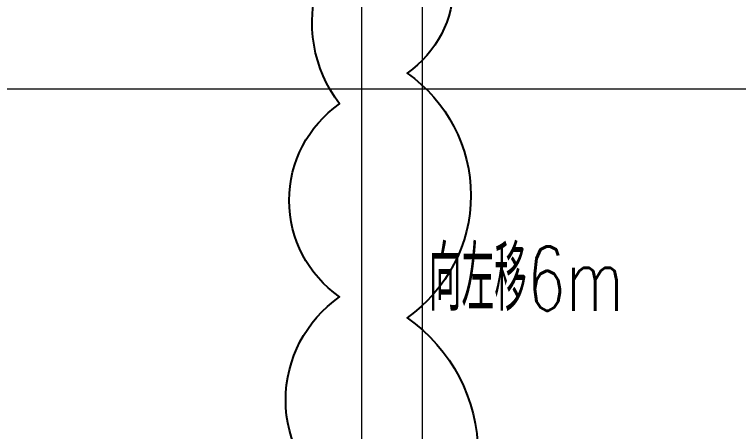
# Model space of a CAD drawing. Header units: metres. Extents: x 497148 to 498044, y 2998751 to 2999627.
# Drawn here: x 497657.46 to 497681.37, y 2999061.01 to 2999074.8 of the extents above; entities that cross this region are included whole.
import ezdxf

# ---------------------------------------------------------------- set-up
doc = ezdxf.new("R2010")
doc.units = ezdxf.units.M
doc.layers.add('DIM_ELEV', color=3, linetype='Continuous')
doc.layers.add('桁架-管廊', color=6, linetype='Continuous', lineweight=0)
doc.layers.add('道路', color=4, linetype='Continuous', lineweight=15)
doc.styles.add('_TCH_DIM', font='SIMPLEX', dxfattribs={"bigfont": 'GBCBIG'})

# ---------------------------------------------------------------- blocks, each defined once
blk = doc.blocks.new('新块')
at = {"layer": '桁架-管廊', "linetype": 'ByBlock', "ltscale": 0.2}
for p, q in [((497668.934, 2999059.583), (497668.934, 2999077.563)), ((497670.934, 2999059.583), (497670.934, 2999077.563))]:
    blk.add_line(p, q, dxfattribs=at)
at = {"layer": '道路', "linetype": 'ByBlock', "lineweight": 0, "ltscale": 0.2}
blk.add_line((497758.434, 2999072.333), (497576.91, 2999072.333), dxfattribs=at)

msp = doc.modelspace()

# ---------------------------------------------------------------- linework, layer by layer
at = {"color": 1}
msp.add_lwpolyline([(497670.424, 2999078.775, -0.520567), (497670.424, 2999072.856, -0.520567), (497670.424, 2999064.777, -0.520567), (497670.424, 2999055.792, -0.520567), (497668.191, 2999058.643, -0.520567), (497668.191, 2999065.464, -0.520567), (497668.191, 2999071.84, -0.520567)], format="xyb", close=True, dxfattribs=at)

# ---------------------------------------------------------------- block references
msp.add_blockref('新块', (0, 0))

# ---------------------------------------------------------------- texts
at = {"layer": 'DIM_ELEV', "color": 7, "style": '_TCH_DIM', "width": 0.705882}
msp.add_text('向左移6m', height=2.125, dxfattribs=at).set_placement((497671.139, 2999065.007))

doc.saveas('drawing.dxf')
